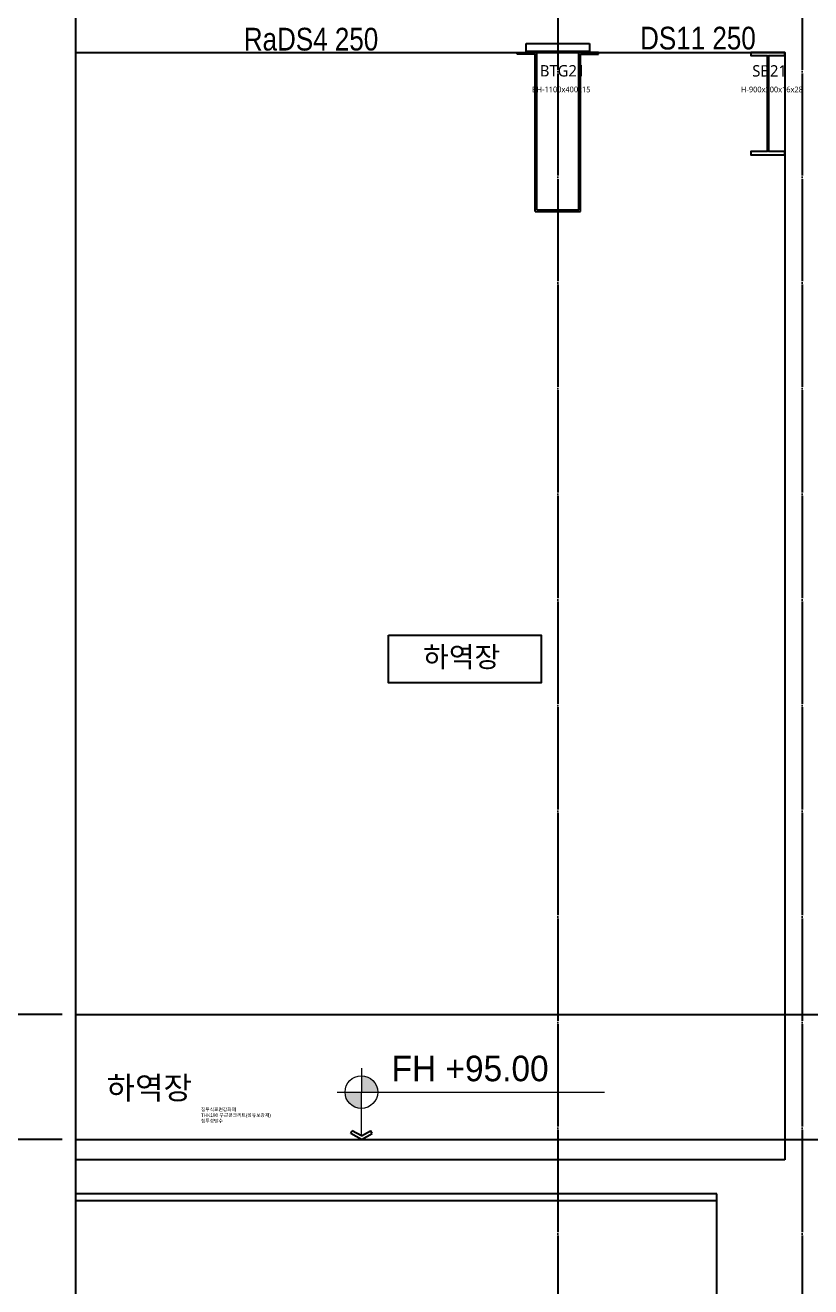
# Model space of a CAD drawing. Header units: millimetres. Extents: x 11948722 to 13111668, y -10771712 to -10232988.
# Drawn here: x 12176642 to 12183560, y -10578560 to -10567453 of the extents above; entities that cross this region are included whole.
import ezdxf
from ezdxf.enums import TextEntityAlignment as Align

# ---------------------------------------------------------------- set-up
doc = ezdxf.new("R2010")
doc.units = ezdxf.units.MM
doc.header["$LTSCALE"] = 150
doc.header["$MEASUREMENT"] = 0
doc.linetypes.add('CEN', pattern=[6.2, 6, -0.1, 0, -0.1])
doc.linetypes.add('X_PLAN_1F$0$CEN', pattern=[62, 60, -1, 0, -1])
doc.layers.get('0').update_dxf_attribs({"linetype": 'CONTINUOUS'})
doc.layers.get('Defpoints').update_dxf_attribs({"color": 117, "linetype": 'CONTINUOUS'})
for name, color, linetype in [('0-Besto', 1, 'CONTINUOUS'), ('A-CON', 2, 'CONTINUOUS'), ('A-중심선', 10, 'CEN'), ('CON-C', 2, 'CONTINUOUS'), ('DIM', 7, 'CONTINUOUS'), ('ELE-06', 6, 'CONTINUOUS'), ('X_PLAN_1F$0$A-중심선', 1, 'X_PLAN_1F$0$CEN'), ('Xref-계단단면도$0$3 dim0', 7, 'CONTINUOUS'), ('Xref-계단단면도$0$A-TEX-SYM', 3, 'CONTINUOUS'), ('Xref-계단단면도$0$DIM', 7, 'CONTINUOUS'), ('Xref-계단단면도$0$TEX', 3, 'CONTINUOUS'), ('Xref-계단단면도$0$TEX-SYM', 3, 'CONTINUOUS')]:
    doc.layers.add(name, color=color, linetype=linetype)
doc.layers.add('Xref-계단단면도$0$박스', color=6, linetype='CONTINUOUS', lineweight=15)
doc.styles.add('A.NARROW', font='ARIALN.TTF')
doc.styles.add('Xref-계단단면도$0$나눔고딕 Se', font='')
doc.styles.add('Xref-계단단면도$0$돋움', font='')
doc.styles.add('나눔고딕 Se', font='NanumGothic.ttf')
doc.styles.add('돋움', font='')
doc.styles.add('맑은고딕', font='malgun.ttf')
doc.styles.get('Xref-계단단면도$0$나눔고딕 Se').set_extended_font_data('Dotum')
doc.styles.get('Xref-계단단면도$0$돋움').set_extended_font_data('Dotum')
doc.styles.get('돋움').set_extended_font_data('Dotum')
doc.dimstyles.new('Xref-계단단면도$0$A1-100', dxfattribs={"dimtxt": 3, "dimasz": 1, "dimexe": 2, "dimexo": 2, "dimgap": 1, "dimtad": 1, "dimdec": 0, "dimzin": 12, "dimdsep": 46, "dimlunit": 6, "dimtxsty": 'Xref-계단단면도$0$나눔고딕 Se', "dimblk1": 'Xref-계단단면도$0$DIMDOT', "dimblk2": 'Xref-계단단면도$0$DIMDOT', "dimsah": 1, "dimcen": -1, "dimdle": 2, "dimclrd": 256, "dimclre": 256, "dimclrt": 3, "dimadec": 0, "dimazin": 0, "dimtfac": 1, "dimtdec": 0, "dimtix": 1, "dimtmove": 2, "dimatfit": 3, "dimldrblk": 'Xref-계단단면도$0$DIMDOT', "dimfxl": 1, "dimtvp": 1, "dimtolj": 1, "dimtzin": 12, "dimlwd": -1, "dimlwe": -1, "dimarcsym": 0})

# ---------------------------------------------------------------- blocks, each defined once
blk = doc.blocks.new('Xref-계단단면도$0$arrow1')
for p, q in [((0, 0), (0.286, 0.501)), ((0, 0), (0.286, -0.501)), ((0.165, 0), (0.41, 0.429)), ((0.165, 0), (0.41, -0.429)), ((0.286, 0.501), (0.41, 0.43)), ((0.286, -0.501), (0.41, -0.43))]:
    blk.add_line(p, q)
blk = doc.blocks.new('Xref-계단단면도$0$DIMDOT')
at = {"color": 0}
blk.add_line((-2, 0), (2, 0), dxfattribs=at)
for radius in [0.5, 0.25]:
    blk.add_circle((0, 0), radius, dxfattribs=at)
blk = doc.blocks.new('*D16')
at = {"layer": 'Defpoints', "color": 0, "transparency": 16777216}
for p in [(12177087, -10566163), (12173487, -10576163), (12177087, -10576163)]:
    blk.add_point(p, dxfattribs=at)
at = {"layer": 'Xref-계단단면도$0$3 dim0', "transparency": 16777216}
for p, q in [((12176967, -10566163), (12173367, -10566163)), ((12173487, -10566223), (12173487, -10576103)), ((12176967, -10576163), (12173367, -10576163))]:
    blk.add_line(p, q, dxfattribs=at)
at = {"layer": 'Xref-계단단면도$0$3 dim0', "transparency": 16777216, "xscale": 60, "yscale": 60, "zscale": 60}
for p, rotation in [((12173487, -10566163), 90), ((12173487, -10576163), 270)]:
    blk.add_blockref('Xref-계단단면도$0$DIMDOT', p, dxfattribs=dict(at, rotation=rotation))
at = {"layer": 'Xref-계단단면도$0$3 dim0', "color": 3, "transparency": 16777216, "insert": (12173302, -10571163), "char_height": 210, "attachment_point": 5, "rotation": 90, "style": 'Xref-계단단면도$0$나눔고딕 Se'}
blk.add_mtext('\\A1;10,000', dxfattribs=at)
blk = doc.blocks.new('*D18')
at = {"layer": 'Defpoints', "color": 0, "transparency": 16777216}
for p in [(12177087, -10567263), (12174087, -10576163), (12177087, -10576163)]:
    blk.add_point(p, dxfattribs=at)
at = {"layer": 'Xref-계단단면도$0$3 dim0', "transparency": 16777216}
for p, q in [((12176967, -10567263), (12173967, -10567263)), ((12174087, -10567323), (12174087, -10576103)), ((12176967, -10576163), (12173967, -10576163))]:
    blk.add_line(p, q, dxfattribs=at)
at = {"layer": 'Xref-계단단면도$0$3 dim0', "transparency": 16777216, "xscale": 60, "yscale": 60, "zscale": 60}
for p, rotation in [((12174087, -10567263), 90), ((12174087, -10576163), 270)]:
    blk.add_blockref('Xref-계단단면도$0$DIMDOT', p, dxfattribs=dict(at, rotation=rotation))
at = {"layer": 'Xref-계단단면도$0$3 dim0', "color": 3, "transparency": 16777216, "insert": (12173902, -10571713), "char_height": 210, "attachment_point": 5, "rotation": 90, "style": 'Xref-계단단면도$0$나눔고딕 Se'}
blk.add_mtext('\\A1;8,900', dxfattribs=at)
blk = doc.blocks.new('*D7')
at = {"layer": 'Defpoints', "color": 0, "transparency": 16777216}
for p in [(12177087, -10576163), (12174087, -10577263), (12177087, -10577263)]:
    blk.add_point(p, dxfattribs=at)
at = {"layer": 'Xref-계단단면도$0$3 dim0', "transparency": 16777216}
for p, q in [((12176967, -10576163), (12173967, -10576163)), ((12174087, -10576223), (12174087, -10577203)), ((12176967, -10577263), (12173967, -10577263))]:
    blk.add_line(p, q, dxfattribs=at)
at = {"layer": 'Xref-계단단면도$0$3 dim0', "transparency": 16777216, "xscale": 60, "yscale": 60, "zscale": 60}
for p, rotation in [((12174087, -10576163), 90), ((12174087, -10577263), 270)]:
    blk.add_blockref('Xref-계단단면도$0$DIMDOT', p, dxfattribs=dict(at, rotation=rotation))
at = {"layer": 'Xref-계단단면도$0$3 dim0', "color": 3, "transparency": 16777216, "insert": (12173902, -10576713), "char_height": 210, "attachment_point": 5, "rotation": 90, "style": 'Xref-계단단면도$0$나눔고딕 Se'}
blk.add_mtext('\\A1;1,100', dxfattribs=at)
blk = doc.blocks.new('A$C62D91658')
at = {"layer": '0-Besto', "color": 2}
for p, q in [((-359, -25), (-359, -10)), ((-200, -25), (-359, -25)), ((-200, -1410), (-200, -25)), ((-185, -1395), (-185, -10)), ((185, -1395), (185, -10)), ((200, -1410), (200, -25)), ((200, -25), (359, -25)), ((359, -25), (359, -10)), ((-200, -1410), (200, -1410)), ((-185, -1395), (185, -1395))]:
    blk.add_line(p, q, dxfattribs=at)
at = {"layer": '0-Besto'}
for p, q in [((-359, -10), (-188, -10)), ((-159, -10), (-279, -10)), ((159, -10), (279, -10)), ((359, -10), (188, -10))]:
    blk.add_line(p, q, dxfattribs=at)
at = {"layer": 'DIM', "color": 2}
for p, q in [((-279, -10), (-279, 70)), ((-279, 70), (279, 70)), ((279, 0), (-279, 0)), ((279, 70), (279, -10)), ((279, -10), (-279, -10))]:
    blk.add_line(p, q, dxfattribs=at)
at = {"layer": 'Defpoints', "style": '나눔고딕 Se'}
for s, height, p in [('BTG21', 100, (242, -171)), ('BH-1100x400x15', 50, (287, -335))]:
    blk.add_text(s, height=height, dxfattribs=at).set_placement(p, align=Align.MIDDLE_RIGHT)
blk = doc.blocks.new('A$C631E516C')
at = {"layer": 'A-CON', "ltscale": 3}
blk.add_lwpolyline([(-150, 0), (-150, -28), (-8, -28), (-8, -872), (-150, -872), (-150, -900), (150, -900), (150, -872), (8, -872), (8, -28), (150, -28), (150, 0), (-150, 0)], close=True, dxfattribs=at)
at = {"layer": 'Defpoints', "style": '나눔고딕 Se'}
for s, height, p in [('SB21', 100, (167, -162)), ('H-900x300x16x28', 50, (308, -326))]:
    blk.add_text(s, height=height, dxfattribs=at).set_placement(p, align=Align.MIDDLE_RIGHT)

msp = doc.modelspace()

# ---------------------------------------------------------------- hatches: boundary and pattern name
at = {"layer": 'Xref-계단단면도$0$박스', "ltscale": 0.1}
h = msp.add_hatch(dxfattribs=at)
h.set_pattern_fill('ANSI31', color=256, scale=0.179786)
h.set_pattern_definition([(45, (0, 0), (-0.015890984760856, 0.015890984760856), [])])
h.paths.add_polyline_path([(12179601.9, -10576702.3), (12179601.9, -10576846.1), (12179745.7, -10576846.1, 0.4142136)])
h.paths.add_polyline_path([(12179601.9, -10576846.1), (12179458.1, -10576846.1, 0.4142136), (12179601.9, -10576989.9)])

# ---------------------------------------------------------------- linework, layer by layer
at = {"layer": 'A-중심선'}
for p, q in [((12181332.6, -10528812.8), (12181332.6, -10580443.8)), ((12183482.6, -10528812.8), (12183482.6, -10580443.8))]:
    msp.add_line(p, q, dxfattribs=at)
at = {"layer": 'A-중심선', "linetype": 'ByBlock', "ltscale": 0.5}
for p, q in [((12177087.3, -10576162.8), (12194713.3, -10576162.8)), ((12177087.3, -10577262.8), (12194713.3, -10577262.8))]:
    msp.add_line(p, q, dxfattribs=at)
at = {"layer": 'CON-C'}
for p, q in [((12177087.3, -10567692.8), (12183332.6, -10567692.8)), ((12183332.6, -10567692.8), (12183332.6, -10577442.8)), ((12183332.6, -10577442.8), (12177087.3, -10577442.8)), ((12182732.6, -10577742.8), (12177087.3, -10577742.8)), ((12182732.6, -10579512.8), (12182732.6, -10577742.8))]:
    msp.add_line(p, q, dxfattribs=at)
at = {"layer": 'Defpoints', "ltscale": 1200}
msp.add_lwpolyline([(12177087.3, -10525959.4), (12194713.3, -10525959.4), (12194713.3, -10580443.8), (12177087.3, -10580443.8)], close=True, dxfattribs=at)
at = {"layer": 'ELE-06'}
for p, q in [((12177087.3, -10577262.8), (12183332.6, -10577262.8)), ((12182732.6, -10577802.8), (12177087.3, -10577802.8))]:
    msp.add_line(p, q, dxfattribs=at)
at = {"layer": 'Xref-계단단면도$0$TEX-SYM'}
msp.add_lwpolyline([(12179839.8, -10572822.9), (12181184.3, -10572822.9), (12181184.3, -10573242.9), (12179839.8, -10573242.9)], close=True, dxfattribs=at)
at = {"layer": 'Xref-계단단면도$0$박스', "ltscale": 0.1}
for p, q in [((12179601.9, -10576633.9), (12179601.9, -10576846.1)), ((12179389.7, -10576846.1), (12181743.8, -10576846.1)), ((12179601.9, -10577231.9), (12179601.9, -10576846.1))]:
    msp.add_line(p, q, dxfattribs=at)
msp.add_circle((12179601.9, -10576846.1), 143.8, dxfattribs=at)

# ---------------------------------------------------------------- block references
at = {"layer": 'X_PLAN_1F$0$A-중심선', "ltscale": 1200}
for name, p in [('A$C62D91658', (12181332.6, -10567683.2)), ('A$C631E516C', (12183182.6, -10567692.8))]:
    msp.add_blockref(name, p, dxfattribs=at)
at = {"layer": 'Xref-계단단면도$0$DIM', "ltscale": 0.1, "xscale": 187.5, "yscale": 187.5, "zscale": 187.5, "rotation": 90.00000000000001}
msp.add_blockref('Xref-계단단면도$0$arrow1', (12179601.9, -10577262.8), dxfattribs=at)

# ---------------------------------------------------------------- texts
at = {"layer": 'Defpoints'}
for s, style, p in [('DS11 250', 'A.NARROW', (12182056.6, -10567566.5)), ('RaDS4 250', 'A.NARROW', (12178566.7, -10567575.8)), ('하역장', '맑은고딕', (12177357.6, -10576808.1))]:
    msp.add_text(s, height=200, dxfattribs=dict(at, style=style)).set_placement(p, align=Align.MIDDLE_LEFT)
at = {"layer": 'Defpoints', "ltscale": 1200, "style": '돋움'}
for s, p in [('침투식표면강화제', (12178189.1, -10576998.8)), ('THK180 무근콘크리트(섬유보강재)', (12178189.1, -10577048.8)), ('침투성방수', (12178189.1, -10577098.8))]:
    msp.add_text(s, height=30, dxfattribs=at).set_placement(p, align=Align.MIDDLE_LEFT)
at = {"layer": 'Xref-계단단면도$0$A-TEX-SYM', "style": 'Xref-계단단면도$0$돋움'}
msp.add_text('FH +95.00', height=225, dxfattribs=at).set_placement((12179868.6, -10576750.4))
at = {"layer": 'Xref-계단단면도$0$TEX', "style": 'Xref-계단단면도$0$돋움'}
msp.add_text('하역장', height=180, dxfattribs=at).set_placement((12180146.6, -10573014.8), align=Align.MIDDLE_LEFT)

# ---------------------------------------------------------------- dimensions: what is measured, and where the dimension line sits
at = {"layer": 'Xref-계단단면도$0$3 dim0'}
for base, p1, p2, angle, picture, middle in [((12173487.3, -10576162.8), (12177087.3, -10566162.8), (12177087.3, -10576162.8), 270, '*D16', (12173302, -10571162.8)), ((12174087.3, -10576162.8), (12177087.3, -10567262.8), (12177087.3, -10576162.8), 90, '*D18', (12173902, -10571712.8)), ((12174087.3, -10577262.8), (12177087.3, -10576162.8), (12177087.3, -10577262.8), 90, '*D7', (12173902, -10576712.8))]:
    dim = msp.add_linear_dim(base=base, p1=p1, p2=p2, angle=angle, dimstyle='Xref-계단단면도$0$A1-100', override={"dimscale": 60, "dimtxt": 3.5}, dxfattribs=at)
    dim.commit()
    dim.dimension.update_dxf_attribs({"geometry": picture, "text_midpoint": middle})

doc.saveas('drawing.dxf')
